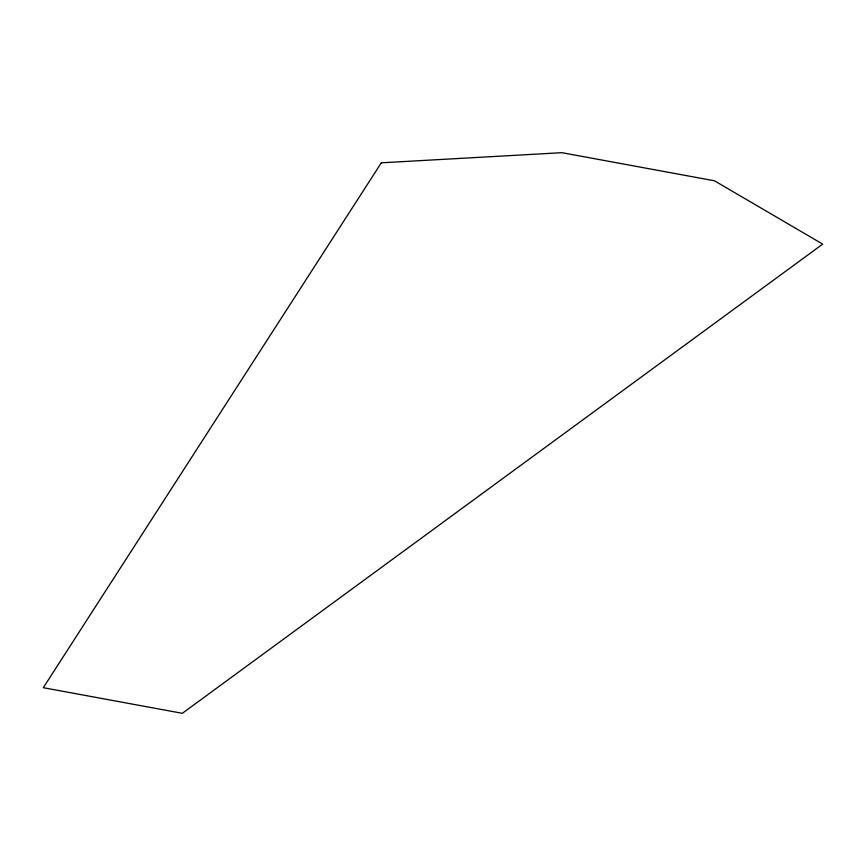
<?xml version="1.0" encoding="UTF-8"?>
<svg xmlns="http://www.w3.org/2000/svg" width="866" height="866" viewBox="0 0 866 866"><rect width="100%" height="100%" fill="white"/><g stroke="black" fill="none" stroke-linecap="round" stroke-linejoin="round"><path stroke-width="1.3" d="M381.311 162.819L43.3 687.701L182.336 713.313L822.7 244.115L714.418 180.778L561.904 152.687L381.311 162.819"/></g></svg>
